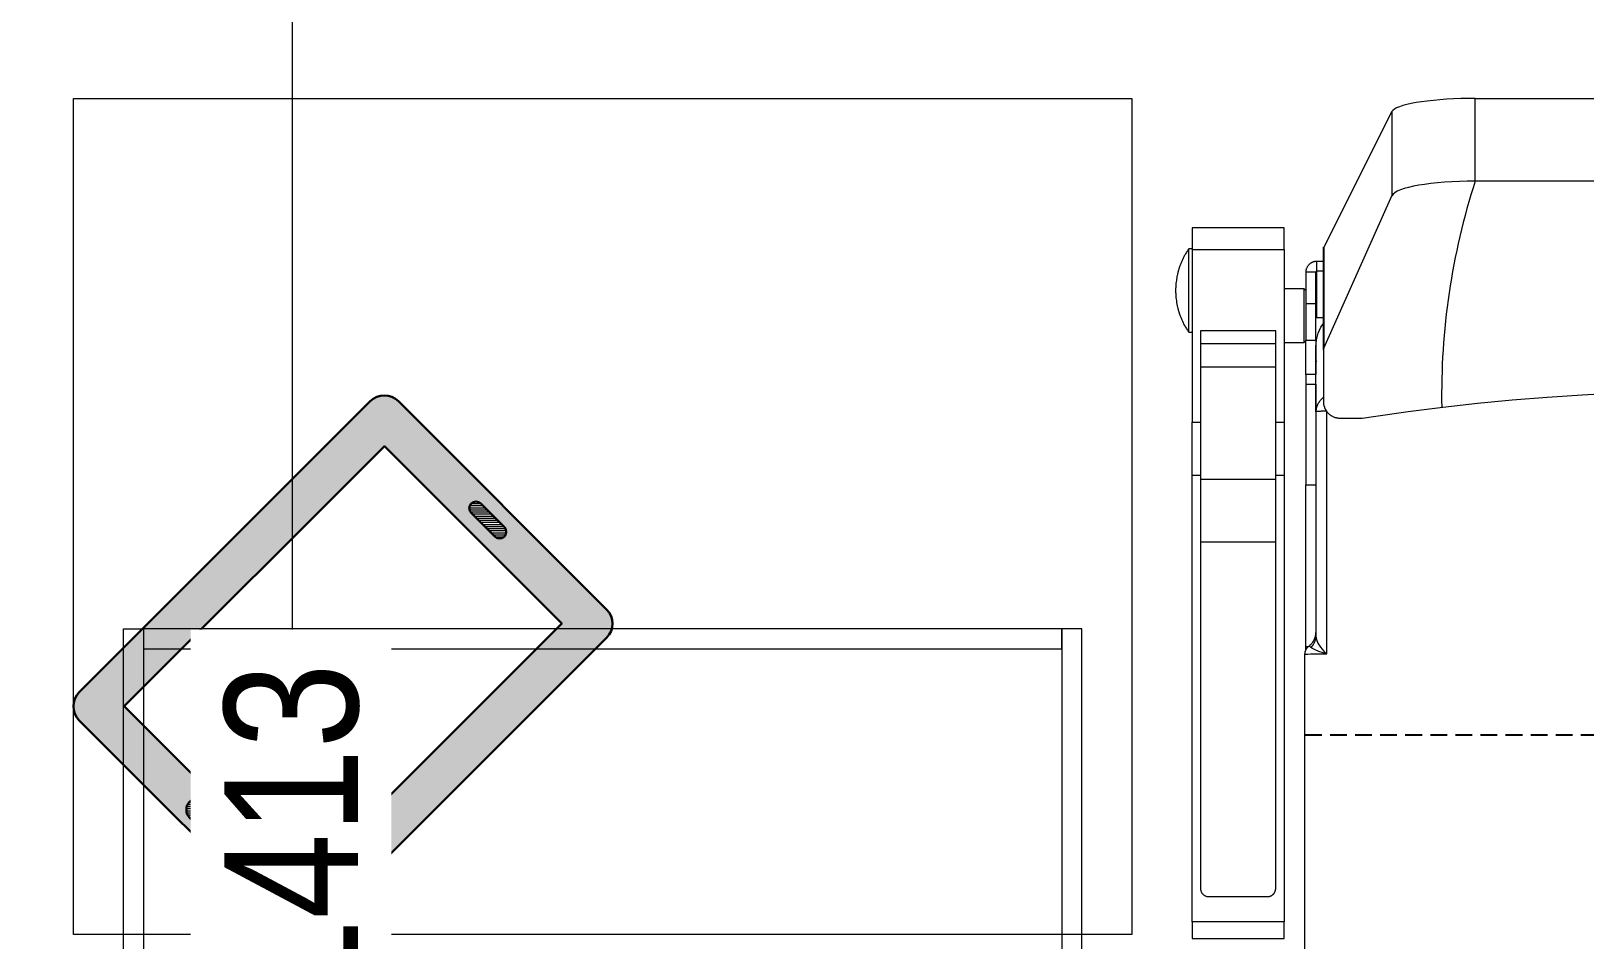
# Model space of a CAD drawing. Header units: millimetres. Extents: x 4444 to 22214, y -867569 to -857440.
# Drawn here: x 20142 to 21071, y -859363 to -858820 of the extents above; entities that cross this region are included whole.
import ezdxf
from ezdxf.lldxf.tags import DXFTag

# ---------------------------------------------------------------- set-up
doc = ezdxf.new("R2010")
doc.units = ezdxf.units.MM
doc.header["$LTSCALE"] = 40
doc.header["$PDMODE"] = 3
doc.linetypes.add('HIDDEN', pattern=[0.375, 0.25, -0.125])
for name, color, linetype, lineweight in [('dimensions', 149, 'Continuous', 5), ('LENS_FURNITURE', 13, 'Continuous', 9), ('LENS_PARTITION', 21, 'Continuous', 25)]:
    doc.layers.add(name, color=color, linetype=linetype, lineweight=lineweight)
doc.styles.get("Standard").update_dxf_attribs({"font": 'ARIALN.TTF'})
tags = doc.linetypes.add('DASHED2', pattern=[0.375, 0.25, -0.125]).pattern_tags.tags
tags[6:7] = [DXFTag(74, 4), DXFTag(75, 0), DXFTag(340, '0'), DXFTag(46, 1.0), DXFTag(50, 0.0), DXFTag(44, 0.0), DXFTag(45, 0.0)]
tags[4:5] = [DXFTag(74, 4), DXFTag(75, 0), DXFTag(340, '0'), DXFTag(46, 1.0), DXFTag(50, 0.0), DXFTag(44, 0.0), DXFTag(45, 0.0)]
doc.dimstyles.new('Working', dxfattribs={"dimscale": 0.8, "dimtxt": 100, "dimasz": 50, "dimexe": 50, "dimexo": 50, "dimgap": 25, "dimtad": 1, "dimdec": 0, "dimtxsty": 'Standard', "dimblk": 'ARCHTICK', "dimcen": 0, "dimdle": 50, "dimclrd": 250, "dimclre": 8, "dimclrt": 7, "dimazin": 3, "dimtfac": 1, "dimtdec": 0, "dimtmove": 1, "dimatfit": 3, "dimfxl": 3, "dimlwd": 5, "dimlwe": 0})

# ---------------------------------------------------------------- blocks, each defined once
blk = doc.blocks.new('chr')
at = {"layer": 'Defpoints', "linetype": 'HIDDEN'}
blk.add_line((-249.0004958324135, -2.91038e-11), (249.0004958324135, -2.91038e-11), dxfattribs=at)
at = {"layer": 'LENS_FURNITURE'}
for points in [[(-197.001748945564, 372.6515981986886), (-237.7881233915687, 291.699730076245), (-237.7881233915687, 231.2460509821831, 0.1104337528806687), (-237.9707354661077, 230.4151667065162), (-237.9707354661077, 199.4624447406095), (-237.9707354661077, 199.407661163772)], [(-248.9927867855877, 48.27711475553224, -0.0044596891030791), (-235.998526209034, 48.35107349889586), (-236.0259184017778, 48.36020409630146), (-236.4276644401252, 48.4789018491574), (-238.0803023288026, 48.98108465276891), (-240.6825224794447, 49.86675251086126), (-242.8099511414766, 50.72502857679501), (-244.4169364878908, 51.54678225511452), (-245.4578243102878, 52.29549116556881), (-245.2934737764299, 52.45071130606811), (-245.1291230050847, 52.61506204211037), (-244.8186825271696, 52.94376351230312), (-244.5265033505857, 53.29072617727797), (-244.3804138824344, 53.47333810621058), (-244.2434548269957, 53.65595003697672), (-244.1156266611069, 53.83856196590932), (-243.9877982567996, 54.03030449035577), (-243.8691005036235, 54.22204701666487), (-243.6317049982026, 54.62379326028167), (-243.5312685482204, 54.82466638210462), (-243.4217014461756, 55.02553950206493), (-243.3303954098374, 55.23554322312702), (-243.2390893725678, 55.43641634494997), (-243.1477833352983, 55.65555065780063), (-243.0656079500914, 55.86555437697097), (-242.9925632150844, 56.08468869357603), (-242.9195184810087, 56.29469241088372), (-242.7916903151199, 56.73296103844768), (-242.736906407401, 56.96122595240012), (-242.6912536267191, 57.18036026525078), (-242.6456006076187, 57.40862517734058), (-242.6090782415122, 57.62775949019124), (-242.572555873543, 57.85602440414368), (-242.5451641585678, 58.08428931437084), (-242.50864155218, 58.54081913665869), (-242.4995111394673, 58.76908404874848), (-242.4995111394673, 58.99734895897563)]]:
    blk.add_lwpolyline(points, format="xyb", dxfattribs=at)
for points in [[(-147.1943452823907, 331.1256455461553), (-147.1943452823907, 380.5769559177861), (-151.5496397707611, 380.5495641275193), (-155.868411893025, 380.4491275675246), (-160.1324005834758, 380.2847768315114), (-164.2868219334632, 380.0565119194216), (-168.3225455321371, 379.7643328331469), (-172.1939183576032, 379.417370168172), (-175.8644182831049, 379.0064933290123), (-179.324914181605, 378.5499635048618), (-182.5480148121714, 378.0386501038447), (-185.4880669172853, 377.4725531241856), (-188.1450704988092, 376.8790643542597), (-190.491633602418, 376.2399226048728), (-192.5003649890422, 375.56425846598), (-194.1712641799822, 374.8612025405455), (-195.4860701132566, 374.1398854184954), (-196.4265212463215, 373.4003071072802), (-197.001748945564, 372.6515981986886), (-197.001748945564, 322.3967953379324)], [(-147.1943452823907, 380.5769559177861), (147.2308676522225, 380.5769559177861)], [(147.2308676522225, 331.1256455461553), (-147.1943452823907, 331.1256455461553)], [(-237.7881233915687, 231.2460509821831), (-197.001748945564, 322.3967953379324)], [(-261.5002822503448, 290.2023122571991), (-261.5002822503448, 303.1951510048821), (-316.4938646722585, 303.1951510048821), (-316.4938646722585, 290.2023122571991), (-261.5002822503448, 290.2023122571991), (-261.5002822503448, 187.0174417796661)], [(-316.4938646722585, 290.6953644652968), (-318.4934651684016, 290.6953644652968), (-318.7856443449855, 290.2753570306231), (-319.0686928685754, 289.8553495922243), (-319.3426107419655, 289.435342155688), (-319.8904467262328, 288.5770660897542), (-320.1461032964289, 288.1387974603276), (-320.4108905177563, 287.700528830901), (-320.9039425933734, 286.8239915720769), (-321.1504689883441, 286.3765923452738), (-321.3878642562777, 285.9291931203334), (-321.6161293489859, 285.4817938935303), (-321.8443942032755, 285.0252640693507), (-322.2826628480107, 284.1122044266085), (-322.492666637525, 283.6465440087486), (-322.702670189552, 283.1900141845981), (-322.9035435663536, 282.7243537649047), (-323.0952860536054, 282.2495627496973), (-323.2870283024386, 281.7839023318665), (-323.4696403760463, 281.3091113166592), (-323.816602983512, 280.3595292862446), (-323.9900844059885, 279.8756076736609), (-324.1453045271337, 279.4008166584536), (-324.4557447666303, 278.4329734332859), (-324.6018342357129, 277.9490518225648), (-324.7387932911515, 277.4559996144672), (-324.8757523465902, 276.9720780018833), (-325.0035805124789, 276.4790257937857), (-325.2409762572497, 275.4929213775904), (-325.4601104594767, 274.5068169613951), (-325.5514162583277, 274.0046341559209), (-325.6518529467285, 273.5115819478233), (-325.8983791042119, 272.0050335332635), (-326.0901215914637, 270.4984851205372), (-326.1449052607641, 269.9963023150631), (-326.1905582789332, 269.4941195114516), (-326.2270804084837, 268.9828061086009), (-326.2636030139402, 268.4806233049894), (-326.2909947298467, 267.9693099040014), (-326.3183864448219, 267.4671270985273), (-326.3366477480158, 266.9649442930531), (-326.3457781616598, 266.453630892036), (-326.3549090512097, 265.951448086591), (-326.3549090512097, 265.4401346855739), (-326.3457781616598, 264.9288212845859), (-326.3366477480158, 264.4266384791117), (-326.3183864448219, 263.9153250781237), (-326.2636030139402, 262.9109594709007), (-326.2270804084837, 262.3996460699127), (-326.1905582789332, 261.8974632644385), (-326.1449052607641, 261.3952804589644), (-326.0901215914637, 260.8839670579764), (-325.8983791042119, 259.3774186433875), (-325.8162034796551, 258.8752358379133), (-325.7340283319354, 258.3821836316783), (-325.6518529467285, 257.8800008262042), (-325.5514162583277, 257.3778180225927), (-325.4601104594767, 256.8847658126324), (-325.3505431190133, 256.3825830090209), (-325.2409762572497, 255.8895307990606), (-325.0035805124789, 254.9034263828653), (-324.8757523465902, 254.4195047721441), (-324.7387932911515, 253.9264525640465), (-324.6018342357129, 253.4425309514627), (-324.4557447666303, 252.9586093388789), (-323.9900844059885, 251.5068445048528), (-323.816602983512, 251.0320534896455), (-323.6431217994541, 250.5481318770617), (-323.4696403760463, 250.0824714592309), (-323.2870283024386, 249.6076804421609), (-323.0952860536054, 249.1328894269536), (-322.9035435663536, 248.6672290072602), (-322.702670189552, 248.2015685894294), (-322.492666637525, 247.7359081697359), (-322.2826628480107, 247.279378347419), (-321.8443942032755, 246.3663187028142), (-321.6161293489859, 245.9097888804972), (-321.3878642562777, 245.4623896555568), (-321.1504689883441, 245.0149904287536), (-320.6574166752398, 244.1201919770101), (-320.4108905177563, 243.6819233475835), (-320.1461032964289, 243.2436547163234), (-319.8904467262328, 242.8145166842733), (-319.3426107419655, 241.9562406183104), (-319.0686928685754, 241.5362331817742), (-318.7856443449855, 241.1070951478905), (-318.4934651684016, 240.6962183068681), (-316.4938646722585, 240.6962183068681)], [(-318.4934651684016, 240.6962183068681), (-318.4934651684016, 290.6953644652968)], [(-316.4938646722585, 290.2023122571991), (-316.4938646722585, 187.0174417796661)], [(-237.9707354661077, 230.1686405996734), (-237.9707354661077, 230.4151667065162), (-237.9707354661077, 290.9418905702769), (-237.9707354661077, 291.0423271302425), (-237.9616045765579, 291.1427636920707), (-237.943343273364, 291.2432002520654), (-237.9250824470073, 291.3345062183798), (-237.8976904936135, 291.4258121809981), (-237.8611681256443, 291.5262487428263), (-237.8246457595378, 291.6175547091407), (-237.7881233915687, 291.699730076245)], [(-237.9707354661077, 277.1729511237063), (-241.9973281733692, 277.1729511237063), (-241.9973281733692, 283.0804470272269), (-242.1890708990395, 283.0804470272269), (-242.572555873543, 283.0621858343365), (-242.7642983607948, 283.0439246414462), (-242.9560410864651, 283.016532853042), (-243.1386529225856, 282.9891410627752), (-243.3303954098374, 282.9526186751318), (-243.5130072459578, 282.9160962912137), (-243.7047497322783, 282.8704433080275), (-244.0699736420065, 282.7608761506854), (-244.2434548269957, 282.6969619765005), (-244.4260669015348, 282.6239172049099), (-244.7730295080692, 282.4778276617871), (-244.946510931477, 282.3956522928201), (-245.1199921155348, 282.304346330231), (-245.2843428868801, 282.2130403639167), (-245.6130444295705, 282.0121672420937), (-245.7682645497844, 281.9026000847225), (-245.9234849084169, 281.7839023318665), (-246.0695743765682, 281.6743351744953), (-246.2247944967821, 281.5465068224002), (-246.3617535531521, 281.4186784740014), (-246.5078430213034, 281.2908501237689), (-246.6448018383235, 281.1630217716447), (-246.7726300042123, 281.0169322285219), (-246.9004586469382, 280.8799732846091), (-247.028286812827, 280.7338837396237), (-247.1469848044216, 280.5877941964718), (-247.3661190066486, 280.2773539173068), (-247.4756861086935, 280.1130031812645), (-247.5761225586757, 279.9577830407361), (-247.6765592470765, 279.7843017092091), (-247.7678650459274, 279.6199509731668), (-247.9322160556912, 279.2729883082211), (-248.0783055238426, 278.9260256413836), (-248.2061336897313, 278.5608017835184), (-248.2609175983816, 278.3781898564775), (-248.3065706174821, 278.1955779275449), (-248.3522233972326, 278.0038354012358), (-248.3887457642704, 277.8212234723032), (-248.416137480177, 277.6294809478859), (-248.4435294345021, 277.4468690189533), (-248.4709211494774, 277.2551264926442), (-248.48005180154, 277.0633839663351), (-248.4983128663152, 276.871641440026), (-248.4983128663152, 276.6798989156086)], [(-237.9707354661077, 283.0804470272269), (-241.9973281733692, 283.0804470272269)], [(-242.4995111394673, 257.6517359141144), (-242.4995111394673, 276.6798989156086), (-248.4983128663152, 276.6798989156086), (-248.4983128663152, 257.6517359141144)], [(-242.4995111394673, 249.288109567482), (-242.462988534011, 249.4341991106048), (-242.353421671316, 249.5528968653525), (-242.1890708990395, 249.6076804421609), (-241.9973281733692, 249.6076804421609), (-241.9973281733692, 277.1729511237063), (-242.0521118436009, 277.1729511237063), (-242.0977648627013, 277.1638205281925), (-242.1525482935831, 277.1455593353021), (-242.2438543308526, 277.1090369495214), (-242.289507349953, 277.0816451610881), (-242.3351603681222, 277.0451227734447), (-242.3716824967414, 277.008600387664), (-242.3990746894851, 276.9720780018833), (-242.4538581203669, 276.8807720374316), (-242.4721194235608, 276.8351190561079), (-242.4903804883361, 276.7803354774369), (-242.4995111394673, 276.7346824961423), (-242.4995111394673, 276.6798989156086)], [(-248.4983128663152, 265.6957913879305), (-249.5026785582304, 266.6910264015314), (-261.5002822503448, 266.6910264015314)], [(-249.5026785582304, 234.6974164407293), (-249.5026785582304, 266.6910264015314)], [(-266.4947185218334, 187.0174417796661), (-266.4947185218334, 241.6549309346592), (-311.4994284007698, 241.6549309346592), (-311.4994284007698, 187.0174417796661)], [(-237.9707354661077, 201.772485642432), (-238.1807390172034, 201.6081349064188), (-238.3724815044552, 201.4529147677531), (-238.5733546428383, 201.2885640317108), (-238.76509713009, 201.1150827001547), (-238.9477092046291, 200.9416013667651), (-239.1394516918808, 200.7681200333463), (-239.31293287687, 200.5855081044138), (-239.4864142984152, 200.3937655781338), (-239.6598954834044, 200.2111536492011), (-239.8333769068122, 200.0102805273782), (-239.9885972645134, 199.8185380029317), (-240.1529477983713, 199.6176648811088), (-240.3081679176539, 199.407661163772), (-240.4542576242238, 199.2067880419781), (-240.6003470933065, 198.996784320916), (-240.8742649666965, 198.5585156933521), (-241.1299215368927, 198.1202470620628), (-241.2486192891374, 197.8919821518357), (-241.3581866286695, 197.6637172416085), (-241.4677534922958, 197.4263217321422), (-241.5773208327591, 197.1980568219151), (-241.6777575202286, 196.9606613143114), (-241.7690633200109, 196.7232658067369), (-241.8512387052178, 196.4858702991041), (-241.942544741556, 196.239344194124), (-242.015589476563, 196.0019486865494), (-242.0886342106387, 195.7554225834319), (-242.1525482935831, 195.5088964784518), (-242.2164626149461, 195.2532397779286), (-242.2712460467592, 195.0067136729485), (-242.3168990649283, 194.760187569831), (-242.3625520840287, 194.5045308674744), (-242.4355968181044, 193.9932174664864), (-242.462988534011, 193.7466913633689), (-242.4995111394673, 193.2353779623809), (-242.4995111394673, 232.0769352578791), (-242.1708095967769, 236.1035282934608), (-241.1573134902865, 240.1301213272091), (-239.5046756025404, 243.8280128888727), (-237.9707354661077, 246.0376172307296)], [(-241.9973281733692, 249.6076804421609), (-240.6551305251196, 249.5711580582429), (-239.31293287687, 249.5528968653525), (-237.9707354661077, 249.5255050731939)], [(-266.4947185218334, 233.8208791819052), (-311.4994284007698, 233.8208791819052)], [(-261.5002822503448, 234.6974164407293), (-249.5026785582304, 234.6974164407293), (-248.4983128663152, 235.6926514524384)], [(-248.4983128663152, 215.3679437555839), (-248.4983128663152, 209.633929185482), (-242.4995111394673, 209.633929185482), (-242.4995111394673, 215.3679437555839), (-248.4983128663152, 215.3679437555839), (-248.4983128663152, 235.9391775574186)], [(-242.4995111394673, 235.9391775574186), (-242.4995111394673, 215.3679437555839)], [(-242.4995111394673, 222.6085067421372), (-242.4355968181044, 222.9919917910302), (-242.3990746894851, 223.0924283528584), (-242.389943799004, 223.1198201431543), (-242.3808133862912, 223.1380813360447), (-242.2073319638148, 223.3663462462719), (-241.9973281733692, 223.612872351252)], [(-266.4947185218334, 219.8419360179978), (-311.4994284007698, 219.8419360179978)], [(-248.4983128663152, 209.633929185482), (-248.4983128663152, 149.3902538124821)], [(-242.4995111394673, 209.633929185482), (-242.4995111394673, 149.3902538124821)], [(-214.8703261986375, 189.364005069161), (-208.0771623300389, 190.3592400808702), (-187.3689696602523, 193.2901615410519), (-166.6242546243593, 195.919773319445), (-145.8430172204971, 198.2389448168105), (-125.0252572111785, 200.2476760368445), (-104.1709748348221, 201.9459669739881), (-83.30756180733442, 203.3429482312058), (-62.41675754077732, 204.4203586137155), (-41.51682190690189, 205.1964593107113), (-20.59862544760108, 205.652989134891), (0.3195710116997361, 205.8082092735567), (21.22863681986928, 205.6438585375145), (42.14683327917009, 205.178198117821), (63.04676843620836, 204.3929668253113), (83.93757317960262, 203.3064258454251), (104.8009862070903, 201.9094445900701), (125.6461376938969, 200.1928924563108), (146.4638977032155, 198.1750306425965), (167.2451351061463, 195.846728546021), (187.9898503813892, 193.2171167694905), (208.6980430502444, 190.2679341164184), (214.9342405218631, 189.364005069161)], [(-237.9707354661077, 199.4624447406095), (-237.9707354661077, 199.3620081787521), (-237.9707354661077, 199.1154820756346), (-237.9524741638452, 198.6406910604273), (-237.9250824470073, 198.3941649573098), (-237.870298538357, 197.9193739402399), (-237.8337764106691, 197.6819784344989), (-237.7424703733995, 197.2071874174289), (-237.6876867031679, 196.969791911717), (-237.6237726202234, 196.7323964022216), (-237.5598585372791, 196.5041314919945), (-237.4868138032034, 196.2758665799047), (-237.4046381786466, 196.0384710723301), (-237.3224630318582, 195.8193367576168), (-237.2402876457199, 195.5910718473896), (-237.1398509573191, 195.3719375308137), (-237.0394142689183, 195.1436726205866), (-236.9389778189361, 194.9336689013871), (-236.8294107168913, 194.7145345885365), (-236.4733174592256, 194.0845234328299), (-236.336358403787, 193.8836503110069), (-236.2085299994796, 193.682777189184), (-236.062440530397, 193.4819040654984), (-235.770261593163, 193.0984190147719), (-235.4598211143166, 192.7331951569067), (-235.29547058139, 192.5505832279741), (-235.1311198100447, 192.3771018964471), (-234.957638386637, 192.2036205630283), (-234.7841572025791, 192.0392698269861), (-234.6015451289714, 191.8749190909439), (-234.2363212183118, 191.5644788117788), (-233.8528362438083, 191.2722997255041), (-233.4510899670422, 190.9983818321198), (-233.2502168286592, 190.8705534818582), (-233.0402132775635, 190.7427251316257), (-232.6202059350908, 190.5053296240221), (-232.4102019071579, 190.3957624666509), (-231.9719335008413, 190.1948893429944), (-231.7436686465517, 190.1035833803762), (-231.5245339665562, 190.0122774140618), (-231.0680044963956, 189.8479266780196), (-230.8306087525561, 189.7748819083208), (-230.6023438982665, 189.7109677341068), (-230.3649483919144, 189.6561841535731), (-230.1366833001375, 189.601400574902), (-229.8992880322039, 189.5466169980936), (-229.661892526783, 189.5009640130738), (-229.4153663692996, 189.464441627264), (-228.9405753575266, 189.4096580504556), (-228.7031796136871, 189.3913968575652), (-228.4566536955535, 189.3731356646749), (-228.2192584276199, 189.364005069161), (-227.9727320317179, 189.364005069161), (-214.8703261986375, 189.364005069161)], [(-316.4938646722585, 155.188182556798), (-316.4938646722585, 187.0174417796661), (-311.4994284007698, 187.0174417796661), (-311.4994284007698, 155.188182556798)], [(-266.4947185218334, 155.188182556798), (-266.4947185218334, 187.0174417796661), (-261.5002822503448, 187.0174417796661), (-261.5002822503448, 155.188182556798)], [(-235.998526209034, 193.4910346647375), (-236.5372317805886, 193.4910346647375), (-237.0850672870874, 193.5001652602513), (-238.1624777149409, 193.4819040654984), (-238.7103134598583, 193.4727734699845), (-239.2490187939257, 193.4545122770941), (-239.796854538843, 193.4271204868273), (-240.335559871979, 193.3997286984231), (-241.4129700604826, 193.3266839268326), (-241.9608060447499, 193.2810309436754), (-242.4995111394673, 193.2353779623809), (-242.4995111394673, 58.99734895897563), (-242.1799402479082, 56.97035654791398), (-241.2486192891374, 54.76075220605707), (-239.7512015206739, 52.45984190161107), (-237.6968173552305, 50.04936443979386), (-235.998526209034, 48.35107349889586), (-235.998526209034, 193.3905981029093)], [(-316.4938646722585, -111.7995882283139), (-316.4938646722585, 155.188182556798), (-311.4994284007698, 155.188182556798), (-311.4994284007698, -91.80358200351475), (-311.4902977496385, -91.967932739557), (-311.4902977496385, -92.14141407297573), (-311.4720366857946, -92.31489540453185), (-311.4537753826007, -92.479246140545), (-311.4263836666942, -92.65272747396375), (-311.3533389326185, -92.98142894601914), (-311.3076859135181, -93.15491027757525), (-311.262032895349, -93.31013041810365), (-311.1524655558169, -93.63883189015905), (-311.0794208208099, -93.79405203068745), (-311.0155069762841, -93.9492721693241), (-310.9333313517272, -94.10449230798986), (-310.8602866176516, -94.25058185114176), (-310.5863687451929, -94.6888504824019), (-310.4859322952107, -94.82580942817731), (-310.3763651940972, -94.95363777840976), (-310.2667978536338, -95.0905967260478), (-310.1481001004577, -95.21842507630934), (-309.9107045950368, -95.45582058391302), (-309.7828761907294, -95.57451833676896), (-309.6550480248406, -95.68408549414016), (-309.244171096012, -95.98539517779135), (-309.0980816278606, -96.07670114224312), (-308.9519921597093, -96.15887650934746), (-308.7967720385641, -96.24105187828536), (-308.486331560649, -96.38714141957462), (-308.1758913211524, -96.51496977166971), (-308.0115405488759, -96.56975335034076), (-307.6828392446041, -96.66105931482161), (-307.5184884732589, -96.69758170060231), (-307.3450070507825, -96.72497348900652), (-307.1806562785059, -96.75236527927338), (-307.0071750953794, -96.77975706954022), (-306.8428240846842, -96.78888766505408), (-306.6693429006264, -96.79801826243057), (-306.4958614781499, -96.79801826243057), (-271.4982854453847, -96.79801826243057), (-271.3248040229082, -96.79801826243057), (-271.1604532506317, -96.78888766505408), (-270.9869720665738, -96.77975706954022), (-270.8134906440973, -96.75236527927338), (-270.4847891014069, -96.69758170060231), (-270.3113079164177, -96.66105931482161), (-269.9826063737273, -96.56975335034076), (-269.8273862535134, -96.51496977166971), (-269.6630357205868, -96.45105559748481), (-269.5078153628856, -96.38714141957462), (-269.1973748840392, -96.24105187828536), (-269.0512854149565, -96.15887650934746), (-268.8960652947426, -96.07670114224312), (-268.7591064777225, -95.98539517779135), (-268.6130167711526, -95.88495861779666), (-268.3390988977626, -95.68408549414016), (-268.2112707318738, -95.57451833676896), (-268.0834423284978, -95.45582058391302), (-267.8460468221456, -95.21842507630934), (-267.7273490689695, -95.0905967260478), (-267.6177817294374, -94.95363777840976), (-267.5173452794552, -94.82580942817731), (-267.4169088285416, -94.6888504824019), (-267.3164721410722, -94.5427609392791), (-267.2251661028713, -94.3966713961272), (-267.060815570876, -94.10449230798986), (-266.9786401847377, -93.9492721693241), (-266.8508117804304, -93.63883189015905), (-266.7868974590674, -93.4744811541168), (-266.7321140281856, -93.31013041810365), (-266.6864610090852, -93.15491027757525), (-266.6408079899848, -92.98142894601914), (-266.5677632559091, -92.65272747396375), (-266.5403715409338, -92.479246140545), (-266.52211023774, -92.31489540453185), (-266.5038491729647, -91.967932739557), (-266.4947185218334, -91.80358200351475), (-266.4947185218334, 155.188182556798), (-261.5002822503448, 155.188182556798), (-261.5002822503448, -111.7995882283139)], [(-266.4947185218334, 152.7046603233902), (-311.4994284007698, 152.7046603233902)], [(-248.4983128663152, 50.67024499626132), (-248.4983128663152, 52.78854337180383), (-248.4983128663152, 149.3902538124821), (-242.4995111394673, 149.3902538124821), (-242.4995111394673, 61.32565105371759)], [(-266.4947185218334, 115.2692148787901), (-311.4994284007698, 115.2692148787901)], [(-246.5626264531165, 53.09898365283152), (-246.179141478613, 53.39116273910622), (-245.8139175679534, 53.70160301827127), (-245.4669549614191, 54.03030449035577), (-245.1382534187287, 54.37726715716417), (-244.9739026464522, 54.55987908609677), (-244.6634624069556, 54.92510294209933), (-244.517372937873, 55.11684546840843), (-244.3804138824344, 55.30858799282578), (-244.2434548269957, 55.50946111464873), (-244.1064960099757, 55.70120364095783), (-243.9786678440869, 55.91120736015728), (-243.8599700909108, 56.11208048195113), (-243.62257434614, 56.53208791848737), (-243.5130072459578, 56.75122223133803), (-243.4125705566257, 56.96122595240012), (-243.3121341066435, 57.18036026525078), (-243.2208280693739, 57.39949457996408), (-243.0564775364473, 57.85602440414368), (-242.9103880673647, 58.31255422459799), (-242.7825594246387, 58.76908404874848), (-242.7277759937569, 59.00647955451859), (-242.6821229755879, 59.24387506395579), (-242.6364699564874, 59.47213997418294), (-242.5999475894496, 59.70953548364923), (-242.572555873543, 59.94693098939023), (-242.5451641585678, 60.19345709437039), (-242.50864155218, 60.66824810957768), (-242.4995111394673, 60.90564361718134), (-242.4995111394673, 61.14303912478499)], [(-249.0004958314821, -155.7268877471797), (-249.0004958314821, 48.26889812995796), (-248.9913651794195, 48.46064065812971), (-248.9822345282882, 48.6432525870623), (-248.973103877157, 48.83499511150876), (-248.954842813313, 49.01760704041226), (-248.9274508580566, 49.20021896934485), (-248.8909287303686, 49.39196149379132), (-248.8544061239809, 49.57457342272391), (-248.8087531058118, 49.75718535162741), (-248.7631000876427, 49.93066668504616), (-248.7083166558296, 50.11327861397877), (-248.5804882515222, 50.46024127892451), (-248.4343987833709, 50.80720394389937), (-248.3522233972326, 50.98068527728901), (-248.2700480110943, 51.14503601333126), (-248.1787419747561, 51.30938674937351), (-247.9778688363731, 51.61982702853856), (-247.8683017343283, 51.77504716906696), (-247.7587346322835, 51.92113671218976), (-247.6400368800387, 52.07635684899287), (-247.5213391268626, 52.21331579663092), (-247.2656825575977, 52.48723369184881), (-247.1287235012278, 52.62419263762422), (-246.9917644457892, 52.74289039050927), (-246.8548056278378, 52.87071874074172), (-246.7087161596865, 52.98941649548942), (-246.5626264531165, 53.09898365283152), (-246.2704475149512, 52.92550231941277), (-245.4578243102878, 52.29549116556881)], [(-248.4983128663152, 52.78854337180383), (-246.9461116660387, 52.78854337180383)]]:
    blk.add_lwpolyline(points, dxfattribs=at)
for points in [[(-248.4983128663152, 235.9391775574186), (-242.4995111394673, 235.9391775574186), (-242.4995111394673, 257.6517359141144), (-248.4983128663152, 257.6517359141144)], [(-261.5002822503448, -111.7995882283139), (-316.4938646722585, -111.7995882283139), (-316.4938646722585, -121.7975913397967), (-261.5002822503448, -121.7975913397967)]]:
    blk.add_lwpolyline(points, close=True, dxfattribs=at)
blk.add_arc((247.3437575539574, 203.6344618745788), 414.6255135707222, 162.0922615221591, 181.0762253569658, dxfattribs=at)
blk.add_open_spline([(-147.185214869678, 331.1256455461553), (-173.1104475129396, 331.1268626547826), (-194.7351094987243, 327.3390411077707), (-196.9946135012433, 322.4022024771257)], degree=3, dxfattribs=at)
blk = doc.blocks.new('servgewrgtrs')
at = {"layer": 'LENS_FURNITURE', "true_color": 0xc7c8ca}
h = blk.add_hatch(color=9, dxfattribs=at)
h.dxf.hatch_style = 1
edge = h.paths.add_edge_path()
edge.add_line((-8.54246803093703, -981.967020192067), (115.9083254579454, -857.5162267031847))
edge.add_arc((107.4230440836399, -849.030945328879), 12.00000000009463, 315, 405)
edge.add_line((115.9083254579454, -840.5456639545736), (-58.03994271345435, -666.5973957831739))
edge.add_arc((-66.52522408775982, -675.0826771574793), 12.00000000009463, 45.00000000000002, 135)
edge.add_line((-75.01050546206531, -666.5973957831739), (-199.4612989509478, -791.0481892720563))
edge.add_arc((-190.9760175766423, -799.5334706454305), 11.99999999943609, 135.0000000031443, 225.0000000031443)
edge.add_line((-199.4612989500165, -808.0187520197359), (-25.5130307786167, -981.9670201911359))
edge.add_arc((-17.0277494043112, -973.4817388177615), 11.99999999943609, 224.9999999968557, 314.9999999968557)
h.paths.add_polyline_path([(-17.02774940524252, -955.0969625067663), (89.03826777357607, -849.0309453279477), (-66.52522408775982, -693.4674534666119), (-172.5912412665784, -799.5334706454305)], flags=16)
edge = h.paths.add_edge_path(flags=16)
edge.add_line((-138.2965623782947, -741.9042679787381), (-124.1544267544522, -727.7621323548956))
edge.add_arc((-121.3259996296838, -730.5905594796641), 4.000000000031544, 45, 135, ccw=False)
edge.add_arc((-121.3259996296838, -730.5905594796641), 4.000000000031544, -45, 45, ccw=False)
edge.add_line((-118.4975725049153, -733.4189866044326), (-132.6397081287578, -747.561122228275))
edge.add_arc((-135.4681352535263, -744.7326951035066), 4.000000000031544, 225, 315, ccw=False)
edge.add_arc((-135.4681352535263, -744.7326951035066), 4.000000000031544, 135, 225, ccw=False)
edge = h.paths.add_edge_path(flags=16)
edge.add_arc((44.84409394953398, -910.9027886827243), 7, 0, 360)
at = {"layer": 'LENS_FURNITURE', "lineweight": 0, "true_color": 0x939598}
h = blk.add_hatch(dxfattribs=at)
h.set_pattern_fill('ANSI31', color=252, scale=10, angle=405)
h.set_pattern_definition([(90, (-3772352.875833935, -3684050.327587578), (-1.25, 2e-16), [])])
edge = h.paths.add_edge_path()
edge.add_line((-138.2965623782947, -741.9042679787381), (-124.1544267544522, -727.7621323548956))
edge.add_arc((-121.3259996296838, -730.5905594796641), 4.000000000031544, 45, 135, ccw=False)
edge.add_arc((-121.3259996296838, -730.5905594796641), 4.000000000031544, -45, 45, ccw=False)
edge.add_line((-118.4975725049153, -733.4189866044326), (-132.6397081287578, -747.561122228275))
edge.add_arc((-135.4681352535263, -744.7326951035066), 4.000000000031544, 225, 315, ccw=False)
edge.add_arc((-135.4681352535263, -744.7326951035066), 4.000000000031544, 135, 225, ccw=False)
edge = h.paths.add_edge_path()
edge.add_arc((44.84409394953398, -910.9027886827243), 7, 0, 360)
at = {"layer": 'LENS_FURNITURE'}
blk.add_lwpolyline([(119.4230440827086, -352.4817388160154), (119.4230440827086, -985.4817388160155), (-380.5769559172913, -985.4817388160155), (-380.5769559172913, -352.4817388160154)], close=True, dxfattribs=at)
at = {"layer": 'LENS_FURNITURE', "color": 146, "true_color": 0x105689}
for points in [[(-63.4640948921442, -382.4817388160154), (-63.4640948921442, -394.4817388160154), (338.5359051078558, -394.4817388160154), (338.5359051078558, -382.4817388160154)], [(-63.4640948921442, -394.4817388160154), (-63.4640948921442, -943.4817388160153), (-51.4640948921442, -943.4817388160153), (-51.4640948921442, -394.4817388160154)], [(-63.4640948921442, -955.4817388160154), (-63.4640948921442, -943.4817388160153), (338.5359051078558, -943.4817388160153), (338.5359051078558, -955.4817388160154)]]:
    blk.add_lwpolyline(points, close=True, dxfattribs=at)
at = {"layer": 'LENS_FURNITURE', "color": 18, "lineweight": 30, "true_color": 0x000000}
for points in [[(-8.54246803093703, -981.967020192067), (115.9083254579454, -857.5162267031847, 0.4142135623730951), (115.9083254579454, -840.5456639545736), (-58.03994271345434, -666.5973957831739, 0.4142135623730951), (-75.01050546206531, -666.5973957831739), (-199.4612989509478, -791.0481892720563, 0.4142135623730951), (-199.4612989500165, -808.0187520197359), (-25.51303077861669, -981.9670201911359, 0.4142135623730951)], [(-138.2965623782947, -741.9042679787381), (-124.1544267544522, -727.7621323548956, -0.4142135623730951), (-118.4975725049153, -727.7621323548956), (-118.4975725049153, -727.7621323548956, -0.4142135623730951), (-118.4975725049153, -733.4189866044326), (-132.6397081287578, -747.561122228275, -0.4142135623730951), (-138.2965623782947, -747.561122228275), (-138.2965623782947, -747.561122228275, -0.4142135623730951)]]:
    blk.add_lwpolyline(points, format="xyb", close=True, dxfattribs=at)
blk.add_lwpolyline([(-17.02774940524252, -955.0969625067663), (89.03826777357607, -849.0309453279477), (-66.52522408775982, -693.4674534666119), (-172.5912412665784, -799.5334706454305)], close=True, dxfattribs=at)
blk.add_circle((44.84409394953398, -910.9027886827243), 7, dxfattribs=at)
at = {"layer": 'LENS_PARTITION', "rotation": 90.00000000000003}
blk.add_blockref('chr', (0, 0), dxfattribs=at)
blk = doc.blocks.new('_ArchTick')
at = {"const_width": 0.15}
blk.add_lwpolyline([(-0.5, -0.5), (0.5, 0.5)], dxfattribs=at)
blk = doc.blocks.new('*D102')
at = {"layer": 'Defpoints', "color": 0, "ltscale": 50, "transparency": 16777216}
for p in [(20136.88630240033, -858593.0549321929), (20136.88630240033, -860006.0549321929), (20297.9248587526, -860006.0549321929)]:
    blk.add_point(p, dxfattribs=at)
at = {"layer": 'dimensions', "color": 250, "linetype": 'DASHED2', "lineweight": 5, "ltscale": 50, "transparency": 16777216}
for p, q in [((20297.9248587526, -858553.0549321928), (20297.9248587526, -859184.7118216881)), ((20297.9248587526, -860046.0549321928), (20297.9248587526, -859414.3980426977))]:
    blk.add_line(p, q, dxfattribs=at)
at = {"layer": 'dimensions', "color": 8, "linetype": 'DASHED2', "lineweight": 0, "ltscale": 50, "transparency": 16777216}
for p, q in [((20176.88630240033, -858593.0549321929), (20337.9248587526, -858593.0549321929)), ((20176.88630240033, -860006.0549321929), (20337.9248587526, -860006.0549321929))]:
    blk.add_line(p, q, dxfattribs=at)
at = {"layer": 'dimensions', "color": 250, "lineweight": 5, "ltscale": 50, "transparency": 16777216, "xscale": 40, "yscale": 40, "zscale": 40}
for p, rotation in [((20297.9248587526, -858593.0549321929), 90), ((20297.9248587526, -860006.0549321929), 270)]:
    blk.add_blockref('_ArchTick', p, dxfattribs=dict(at, rotation=rotation))
at = {"layer": 'dimensions', "color": 7, "ltscale": 50, "transparency": 16777216, "insert": (20297.92485875235, -859299.5549321926), "char_height": 80, "attachment_point": 5, "rotation": 90, "bg_fill": 3, "box_fill_scale": 1.25, "bg_fill_color": 9, "bg_fill_true_color": 13158600, "bg_fill_transparency": 0}
blk.add_mtext('\\A1;1413', dxfattribs=at)

msp = doc.modelspace()

# ---------------------------------------------------------------- block references
at = {"layer": 'LENS_PARTITION', "rotation": 270}
msp.add_blockref('servgewrgtrs', (21152.6789715066, -859240.4499289262), dxfattribs=at)

# ---------------------------------------------------------------- next in the draw order: dimensions: what is measured, and where the dimension line sits
at = {"layer": 'dimensions', "color": 3, "ltscale": 50, "true_color": 0x15f609}
dim = msp.add_linear_dim(base=(20297.9248587526, -860006.0549321929), p1=(20136.88630240032, -858593.0549321926), p2=(20136.88630240032, -860006.0549321926), angle=90, dimstyle='Working', override={"dimfxl": 500, "dimfxlon": 1, "dimtfill": 1, "dimarcsym": 1}, dxfattribs=at)
dim.commit()
dim.dimension.update_dxf_attribs({"geometry": '*D102', "text_midpoint": (20297.92485875235, -859299.5549321926)})

doc.saveas('drawing.dxf')
